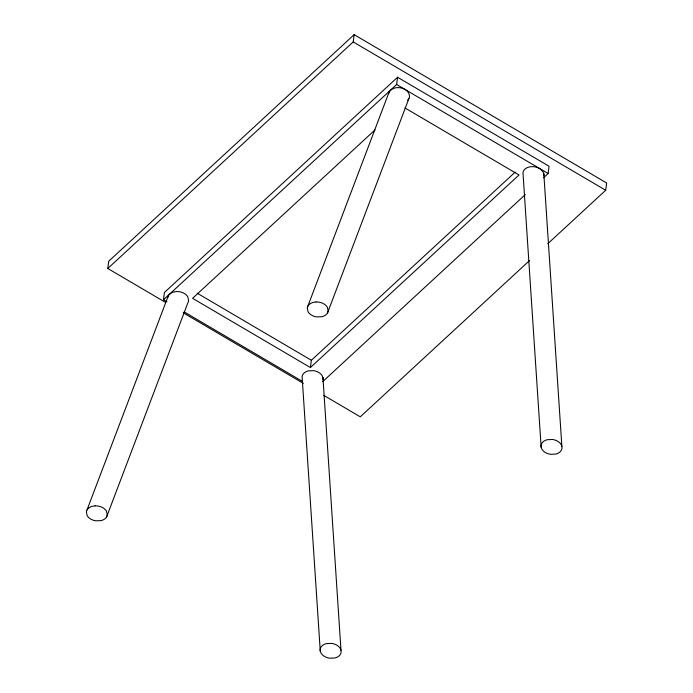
<?xml version="1.0" encoding="UTF-8"?>
<svg xmlns="http://www.w3.org/2000/svg" width="693" height="693" viewBox="0 0 693 693"><rect width="100%" height="100%" fill="white"/><g stroke="black" fill="none" stroke-linecap="round" stroke-linejoin="round"><path stroke-width="1.04" d="M165.523 302.399L107.796 268.486L108.74 261.218L354.158 34.65L606.644 182.987L605.699 190.254L547.721 243.78M166.9 301.767L163.479 299.757L164.423 292.489L397.574 77.252L549.073 166.251L548.128 173.519L543.529 177.772M375.017 129.903L192.585 298.319L310.412 367.541L311.356 360.273L515.211 172.089M107.796 268.486L353.213 41.918L354.158 34.65M163.479 299.757L396.63 84.52L397.574 77.252M167.697 297.6C168.754 292.593 174.749 291.034 179.201 291.692A10.759 7.675 7.4 0 1 187.751 296.717L188.635 300.632A10.326 7.363 7.4 0 1 188.002 302.494L106.661 516.805M388.574 93.685C391.415 83.948 409.502 86.608 409.511 96.717A10.326 7.363 7.4 0 1 407.588 100.225M86.98 510.031L168.321 295.729M307.857 306.124L389.197 91.822M327.546 312.898L408.887 98.588M310.412 367.541L519.022 174.965L404.903 107.917M322.695 381.626L525.303 194.586M529.452 260.646L360.282 416.822L323.822 395.4M353.213 41.918L605.699 190.254M396.63 84.52L548.128 173.519M197.236 293.226L311.356 360.273M184.165 311.902L302.694 381.54M183.221 312.794L303.335 383.368M543.823 173.709C541.943 167.827 534.649 165.722 529.114 166.987A10.326 7.363 7.4 0 0 522.972 172.652L541.146 447.34L541.943 449.281A10.759 7.675 7.4 0 0 550.493 454.305L555.864 454.071A10.326 7.363 7.4 0 0 562.006 448.406L543.823 173.709L543.91 175.684M561.91 446.431L561.122 444.49A10.759 7.675 7.4 0 0 552.572 439.475L547.201 439.709A10.326 7.363 7.4 0 0 541.06 445.374L541.146 447.34M322.947 377.616L322.15 375.675A10.759 7.675 7.4 0 0 313.608 370.66L308.229 370.894A10.326 7.363 7.4 0 0 302.096 376.559L320.27 651.247L321.067 653.187A10.759 7.675 7.4 0 0 329.608 658.211L334.988 657.978A10.326 7.363 7.4 0 0 341.121 652.312L322.947 377.616L323.033 379.591M341.034 650.337L340.237 648.397A10.759 7.675 7.4 0 0 331.696 643.381L326.316 643.615A10.326 7.363 7.4 0 0 320.183 649.28L320.27 651.247M315.999 301.957L313.366 302.33A10.326 7.363 7.4 0 0 307.233 307.995L308.116 311.902A10.759 7.675 7.4 0 0 316.658 316.926L322.037 316.692A10.326 7.363 7.4 0 0 328.17 311.027L327.287 307.12A10.759 7.675 7.4 0 0 318.745 302.096L315.999 301.957M95.114 505.864L92.49 506.236A10.326 7.363 7.4 0 0 86.348 511.902L87.231 515.817A10.759 7.675 7.4 0 0 95.781 520.833L101.152 520.599A10.326 7.363 7.4 0 0 107.294 514.934L106.41 511.027A10.759 7.675 7.4 0 0 97.86 506.003L95.114 505.864"/></g></svg>
